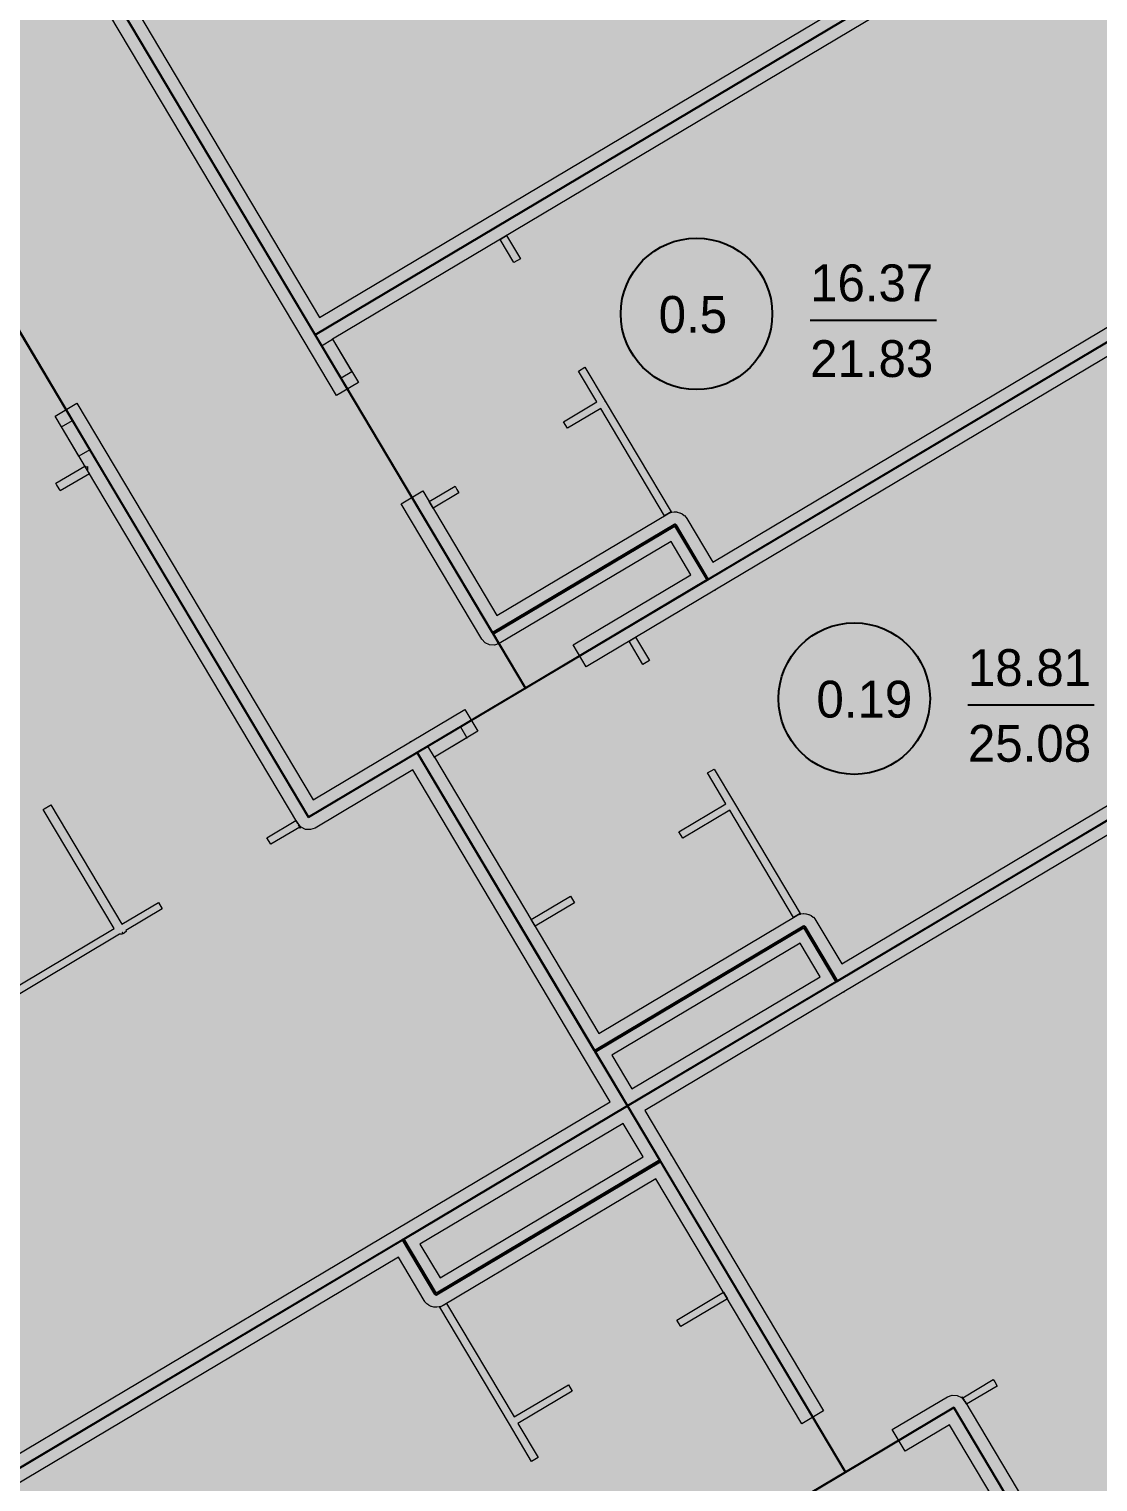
# Model space of a CAD drawing. Header units: millimetres. Extents: x 0 to 312583, y -208103 to 25097.
# Drawn here: x 204568 to 213036, y -97750 to -86241 of the extents above; entities that cross this region are included whole.
import ezdxf

# ---------------------------------------------------------------- set-up
doc = ezdxf.new("R2010")
doc.units = ezdxf.units.MM
doc.linetypes.add('Solid', pattern=[0])
for name, color, linetype, lineweight in [('Inner Walls', 5, 'Solid', 0), ('Room Objects', 47, 'Solid', 15), ('Room Walls', 47, 'Solid', 35), ('Service Area', 252, 'Solid', 25), ('Studio Apartment', 250, 'Solid', 25), ('Three-Bedroom Apartment', 151, 'Solid', 25), ('Two-Bedroom Apartment', 252, 'Solid', 25)]:
    doc.layers.add(name, color=color, linetype=linetype, lineweight=lineweight)
doc.styles.add('Dialog.plain', font='Dialog.plain')

msp = doc.modelspace()

# ---------------------------------------------------------------- hatches: boundary and pattern name
at = {"layer": 'Room Objects', "linetype": 'Solid', "lineweight": 0}
for points in [[(206886, -88749), (206972, -88697), (206972, -88697), (206972, -88697), (207126, -88955), (207126, -88955), (207040, -89006)], [(205050, -89574), (204964, -89625), (204826, -89393), (204826, -89393), (204912, -89342)], [(207780, -92008), (207728, -91922), (207728, -91922), (207986, -91769), (208037, -91855), (208037, -91855), (207780, -92008)]]:
    msp.add_hatch(color=5, dxfattribs=at).paths.add_polyline_path(points, flags=0)
at = {"layer": 'Service Area', "linetype": 'Solid', "lineweight": 25}
for points in [[(208501, -91461), (206783, -92484), (188452, -61695), (190170, -60672)], [(209685, -90175), (209941, -90605), (208502, -91462), (208501, -91461), (208501, -91461), (208246, -91032)], [(210707, -93358), (210963, -93788), (209309, -94772), (209309, -94772), (209053, -94343)], [(209565, -95202), (207793, -96257), (207537, -95828), (209309, -94772), (209309, -94772)], [(222254, -114559), (220535, -115583), (210177, -98185), (211895, -97162)]]:
    msp.add_hatch(color=254, dxfattribs=at).paths.add_polyline_path(points, flags=0)
at = {"layer": 'Studio Apartment', "linetype": 'Solid', "lineweight": 25}
for points in [[(208241, -91023), (206835, -88663), (212592, -85235), (212592, -85235), (212592, -85235), (214259, -88034), (209949, -90600), (209694, -90170), (209692, -90169), (209691, -90167), (209689, -90166), (209687, -90166), (209686, -90165), (209684, -90165), (209682, -90166), (209680, -90167)], [(209048, -94334), (207643, -91973), (214259, -88034), (214259, -88034), (214259, -88034), (215925, -90833), (215925, -90833), (210972, -93783), (210972, -93783), (210716, -93353), (210715, -93351), (210713, -93350), (210712, -93349), (210710, -93348), (210708, -93348), (210706, -93348), (210704, -93349), (210702, -93349)], [(203947, -101893), (203947, -101893), (202220, -98993), (202220, -98993), (207528, -95833), (207528, -95833), (207784, -96262), (207785, -96264), (207787, -96265), (207788, -96266), (207790, -96267), (207792, -96267), (207794, -96267), (207796, -96267), (207798, -96266), (209570, -95211), (211036, -97672)]]:
    msp.add_hatch(color=252, dxfattribs=at).paths.add_polyline_path(points, flags=0)
at = {"layer": 'Two-Bedroom Apartment', "linetype": 'Solid', "lineweight": 25}
for points in [[(203502, -83064), (201835, -80265), (201068, -78976), (202643, -78039), (202643, -78039), (202898, -78468), (202900, -78470), (202901, -78471), (202903, -78472), (202905, -78473), (202907, -78473), (202909, -78473), (202910, -78473), (202912, -78472), (204207, -77701), (204209, -77700), (204210, -77698), (204211, -77696), (204212, -77695), (204212, -77693), (204212, -77691), (204212, -77689), (204211, -77687), (203955, -77257), (206825, -75549), (207592, -76838), (209259, -79637), (210926, -82436), (212592, -85235), (206835, -88663), (206835, -88663), (205169, -85863)], [(199360, -93113), (197693, -90314), (200563, -88606), (200563, -88606), (200819, -89035), (200820, -89037), (200822, -89038), (200823, -89039), (200825, -89040), (200827, -89040), (200829, -89040), (200831, -89039), (200833, -89039), (202128, -88267), (202129, -88266), (202131, -88265), (202132, -88263), (202132, -88261), (202133, -88259), (202133, -88257), (202132, -88255), (202131, -88254), (201876, -87824), (203450, -86887), (203450, -86887), (205117, -89686), (206783, -92484), (207643, -91973), (207643, -91973), (209309, -94772), (202693, -98712), (202693, -98712), (201026, -95912)], [(211895, -97162), (211036, -97672), (211036, -97672), (209309, -94772), (216398, -90552), (216398, -90552), (218124, -93452), (219851, -96352), (221577, -99252), (218471, -101101), (218471, -101101), (218216, -100671), (218214, -100670), (218213, -100669), (218211, -100668), (218209, -100667), (218207, -100667), (218206, -100667), (218204, -100667), (218202, -100668), (216800, -101502), (216799, -101504), (216797, -101505), (216796, -101507), (216796, -101509), (216795, -101511), (216795, -101512), (216796, -101514), (216797, -101516), (217053, -101946), (215348, -102961), (215348, -102961), (213621, -100061)]]:
    msp.add_hatch(color=151, dxfattribs=at).paths.add_polyline_path(points, flags=0)

# ---------------------------------------------------------------- linework, layer by layer
at = {"layer": 'Inner Walls', "color": 47, "linetype": 'Solid', "lineweight": 15}
for p, q in [((206749, -88714), (203416, -83115)), ((206870, -88526), (212326, -85277)), ((212428, -85449), (206972, -88697)), ((205255, -85812), (206870, -88526)), ((209984, -90463), (213993, -88076)), ((214095, -88248), (210000, -90686)), ((207005, -89143), (206749, -88714)), ((206972, -88697), (207177, -89041)), ((207177, -89041), (207005, -89143)), ((204775, -89307), (204947, -89205)), ((205031, -89737), (204775, -89307)), ((204947, -89205), (206818, -92347)), ((206697, -92535), (205031, -89737)), ((207517, -90003), (207688, -89900)), ((208155, -91074), (207517, -90003)), ((207688, -89900), (208275, -90886)), ((208275, -90886), (209629, -90081)), ((209629, -90081), (209637, -90076)), ((209637, -90076), (209639, -90075)), ((209639, -90075), (209658, -90069)), ((209658, -90069), (209660, -90068)), ((209660, -90068), (209679, -90066)), ((209679, -90066), (209681, -90065)), ((209681, -90065), (209700, -90066)), ((209700, -90066), (209702, -90067)), ((209702, -90067), (209721, -90072)), ((209721, -90072), (209723, -90072)), ((209723, -90072), (209741, -90081)), ((209741, -90081), (209743, -90082)), ((209743, -90082), (209758, -90093)), ((209758, -90093), (209760, -90095)), ((209760, -90095), (209773, -90109)), ((209773, -90109), (209774, -90111)), ((209774, -90111), (209780, -90119)), ((209780, -90119), (209984, -90463)), ((209654, -90299), (208292, -91109)), ((209812, -90565), (209654, -90299)), ((208880, -91120), (209812, -90565)), ((210000, -90686), (208983, -91292)), ((211006, -93645), (215659, -90875)), ((215780, -91036), (211023, -93868)), ((208181, -91103), (208155, -91074)), ((208216, -91120), (208181, -91103)), ((208255, -91122), (208216, -91120)), ((208292, -91109), (208255, -91122)), ((208983, -91292), (208880, -91120)), ((207591, -91887), (208021, -91632)), ((208021, -91632), (208123, -91803)), ((208123, -91803), (207780, -92008)), ((206818, -92347), (207591, -91887)), ((207780, -92008), (208196, -92707)), ((207608, -92110), (206834, -92570)), ((208390, -93425), (207608, -92110)), ((206723, -92564), (206697, -92535)), ((206758, -92581), (206723, -92564)), ((206797, -92583), (206758, -92581)), ((206834, -92570), (206797, -92583)), ((208196, -92707), (209083, -94197)), ((209083, -94197), (210651, -93264)), ((210651, -93264), (210660, -93259)), ((210660, -93259), (210661, -93258)), ((210661, -93258), (210680, -93252)), ((210680, -93252), (210682, -93251)), ((210682, -93251), (210701, -93248)), ((210701, -93248), (210703, -93248)), ((210703, -93248), (210723, -93249)), ((210723, -93249), (210725, -93249)), ((210725, -93249), (210744, -93254)), ((210744, -93254), (210746, -93255)), ((210746, -93255), (210763, -93263)), ((210763, -93263), (210765, -93264)), ((210765, -93264), (210781, -93276)), ((210781, -93276), (210782, -93277)), ((210782, -93277), (210795, -93292)), ((210795, -93292), (210796, -93294)), ((210796, -93294), (210802, -93302)), ((210802, -93302), (211006, -93645)), ((208962, -94385), (208390, -93425)), ((210676, -93482), (209185, -94369)), ((210835, -93748), (210676, -93482)), ((209344, -94635), (210835, -93748)), ((211023, -93868), (209446, -94807)), ((209185, -94369), (209344, -94635)), ((209172, -94738), (208962, -94385)), ((207477, -95747), (209172, -94738)), ((209446, -94807), (209656, -95159)), ((209274, -94910), (207665, -95867)), ((209433, -95176), (209274, -94910)), ((207824, -96133), (209433, -95176)), ((209656, -95159), (210863, -97187)), ((209535, -95348), (207849, -96352)), ((210691, -97290), (209535, -95348)), ((202857, -98498), (207477, -95747)), ((207665, -95867), (207824, -96133)), ((207494, -95970), (202941, -98681)), ((207698, -96313), (207494, -95970)), ((207704, -96322), (207698, -96313)), ((207705, -96323), (207704, -96322)), ((207718, -96338), (207705, -96323)), ((207719, -96339), (207718, -96338)), ((207735, -96351), (207719, -96339)), ((207737, -96352), (207735, -96351)), ((207754, -96360), (207737, -96352)), ((207756, -96361), (207754, -96360)), ((207775, -96366), (207756, -96361)), ((207777, -96366), (207775, -96366)), ((207797, -96367), (207777, -96366)), ((207799, -96367), (207797, -96367)), ((207818, -96364), (207799, -96367)), ((207820, -96364), (207818, -96364)), ((207839, -96357), (207820, -96364)), ((207840, -96356), (207839, -96357)), ((207849, -96352), (207840, -96356)), ((211406, -97336), (211844, -97076)), ((211844, -97076), (211881, -97063)), ((211881, -97063), (211920, -97065)), ((211920, -97065), (211955, -97081)), ((211955, -97081), (211981, -97110)), ((211981, -97110), (213707, -100010)), ((210863, -97187), (210691, -97290)), ((211508, -97508), (211406, -97336)), ((211861, -97299), (211508, -97508)), ((213791, -100541), (211861, -97299))]:
    msp.add_line(p, q, dxfattribs=at)
for p in [(210000, -90686), (207591, -91887), (207591, -91887), (211023, -93868), (209656, -95159)]:
    msp.add_point(p, dxfattribs=at)
at = {"layer": 'Room Objects', "color": 0, "linetype": 'Solid', "lineweight": 0}
for p, q in [((206886, -88749), (206972, -88697)), ((206972, -88697), (207126, -88955)), ((207040, -89006), (206886, -88749)), ((207126, -88955), (207040, -89006)), ((204826, -89393), (204912, -89342)), ((204964, -89625), (204826, -89393)), ((204912, -89342), (205050, -89574)), ((205050, -89574), (204964, -89625)), ((207728, -91922), (207986, -91769)), ((207986, -91769), (208037, -91855)), ((207780, -92008), (207728, -91922)), ((208037, -91855), (207780, -92008))]:
    msp.add_line(p, q, dxfattribs=at)
for p in [(206972, -88697), (206972, -88697), (207126, -88955), (204826, -89393), (207728, -91922), (208037, -91855), (207780, -92008)]:
    msp.add_point(p, dxfattribs=at)
at = {"layer": 'Room Walls', "color": 47, "linetype": 'Solid', "lineweight": 9}
for p, q in [((208300, -87907), (208351, -87876)), ((208409, -88091), (208300, -87907)), ((208351, -87876), (208461, -88060)), ((208461, -88060), (208409, -88091)), ((208921, -88950), (208972, -88919)), ((209066, -89194), (208921, -88950)), ((208972, -88919), (209133, -89189)), ((208802, -89352), (209066, -89194)), ((209133, -89189), (209655, -90065)), ((209097, -89246), (208833, -89403)), ((209603, -90096), (209097, -89246)), ((208833, -89403), (208802, -89352)), ((204781, -89839), (205010, -89703)), ((205046, -89763), (204816, -89899)), ((205010, -89703), (205015, -89711)), ((205015, -89711), (205031, -89707)), ((205031, -89707), (205031, -89737)), ((205031, -89737), (205038, -89750)), ((205038, -89750), (205039, -89751)), ((205039, -89751), (205041, -89754)), ((205041, -89754), (205046, -89763)), ((204786, -89848), (204781, -89839)), ((204795, -89863), (204786, -89848)), ((204811, -89891), (204795, -89863)), ((204816, -89899), (204811, -89891)), ((207739, -89984), (207943, -89863)), ((207943, -89863), (207958, -89889)), ((207958, -89889), (207973, -89915)), ((207769, -90036), (207739, -89984)), ((207973, -89915), (207769, -90036)), ((209655, -90065), (209603, -90096)), ((209322, -91090), (209373, -91059)), ((209432, -91274), (209322, -91090)), ((209373, -91059), (209483, -91243)), ((209483, -91243), (209432, -91274)), ((209943, -92133), (209995, -92103)), ((210089, -92378), (209943, -92133)), ((209995, -92103), (210156, -92373)), ((204681, -92423), (204689, -92418)), ((205243, -93367), (204681, -92423)), ((204689, -92418), (204732, -92392)), ((204732, -92392), (204741, -92387)), ((204741, -92387), (205303, -93331)), ((209717, -92599), (210089, -92378)), ((210156, -92373), (210677, -93248)), ((206452, -92647), (206682, -92510)), ((206682, -92510), (206692, -92527)), ((206692, -92527), (206722, -92568)), ((210119, -92429), (209748, -92650)), ((210625, -93279), (210119, -92429)), ((206483, -92699), (206452, -92647)), ((206713, -92562), (206483, -92699)), ((206719, -92570), (206703, -92545)), ((206703, -92545), (206713, -92562)), ((206721, -92568), (206719, -92570)), ((206722, -92568), (206721, -92568)), ((209748, -92650), (209717, -92599)), ((208546, -93296), (208858, -93110)), ((208858, -93110), (208889, -93162)), ((205303, -93331), (205593, -93159)), ((205624, -93210), (205334, -93383)), ((205593, -93159), (205624, -93210)), ((208889, -93162), (208577, -93347)), ((208577, -93347), (208546, -93296)), ((210677, -93248), (210625, -93279)), ((201226, -95759), (205243, -93367)), ((205285, -93412), (201257, -95810)), ((205286, -93412), (205285, -93412)), ((205287, -93412), (205286, -93412)), ((205293, -93412), (205287, -93412)), ((205295, -93412), (205293, -93412)), ((205301, -93411), (205295, -93412)), ((205303, -93411), (205301, -93411)), ((205309, -93409), (205303, -93411)), ((205308, -93398), (205306, -93399)), ((205306, -93399), (205310, -93408)), ((205313, -93407), (205308, -93398)), ((205310, -93408), (205309, -93409)), ((205339, -93391), (205313, -93407)), ((205334, -93383), (205339, -93391)), ((207823, -96367), (207875, -96336)), ((207875, -96336), (208411, -97236)), ((209701, -96468), (210071, -96248)), ((210102, -96299), (209731, -96520)), ((210071, -96248), (210086, -96274)), ((210086, -96274), (210102, -96299)), ((208374, -97293), (207823, -96367)), ((209731, -96520), (209701, -96468)), ((208411, -97236), (208841, -96980)), ((208841, -96980), (208872, -97032)), ((211965, -97084), (212207, -96940)), ((212238, -96992), (211996, -97135)), ((212207, -96940), (212218, -96958)), ((212218, -96958), (212238, -96992)), ((208872, -97032), (208441, -97288)), ((211957, -97079), (211958, -97078)), ((211985, -97117), (211957, -97079)), ((211958, -97078), (211959, -97077)), ((211959, -97077), (211976, -97102)), ((211976, -97102), (211965, -97084)), ((211996, -97135), (211985, -97117)), ((208550, -97588), (208374, -97293)), ((208441, -97288), (208602, -97558)), ((208602, -97558), (208550, -97588))]:
    msp.add_line(p, q, dxfattribs=at)
msp.add_point((209133, -89189), dxfattribs=at)
at = {"layer": 'Service Area', "color": 254, "linetype": 'Solid', "lineweight": 25}
for p, q in [((190170, -60672), (208501, -91461)), ((206783, -92484), (188452, -61695)), ((208246, -91032), (209685, -90175)), ((209685, -90175), (209941, -90605)), ((209941, -90605), (208502, -91462)), ((208501, -91461), (208246, -91032)), ((208501, -91461), (206783, -92484)), ((208502, -91462), (208501, -91461)), ((209053, -94343), (210707, -93358)), ((210707, -93358), (210963, -93788)), ((210963, -93788), (209309, -94772)), ((209309, -94772), (209053, -94343)), ((207537, -95828), (209309, -94772)), ((209309, -94772), (209565, -95202)), ((209565, -95202), (207793, -96257)), ((207793, -96257), (207537, -95828)), ((210177, -98185), (211895, -97162)), ((211895, -97162), (222254, -114559))]:
    msp.add_line(p, q, dxfattribs=at)
for p in [(208501, -91461), (209309, -94772), (209309, -94772)]:
    msp.add_point(p, dxfattribs=at)
at = {"layer": 'Studio Apartment', "color": 252, "linetype": 'Solid', "lineweight": 25}
for p, q in [((206835, -88663), (212592, -85235)), ((207643, -91973), (214259, -88034)), ((214259, -88034), (209949, -90600)), ((208241, -91023), (206835, -88663)), ((209680, -90167), (208241, -91023)), ((209682, -90166), (209680, -90167)), ((209684, -90165), (209682, -90166)), ((209686, -90165), (209684, -90165)), ((209687, -90166), (209686, -90165)), ((209689, -90166), (209687, -90166)), ((209691, -90167), (209689, -90166)), ((209692, -90169), (209691, -90167)), ((209694, -90170), (209692, -90169)), ((209949, -90600), (209694, -90170)), ((215925, -90833), (210972, -93783)), ((209048, -94334), (207643, -91973)), ((210702, -93349), (209048, -94334)), ((210704, -93349), (210702, -93349)), ((210706, -93348), (210704, -93349)), ((210708, -93348), (210706, -93348)), ((210710, -93348), (210708, -93348)), ((210712, -93349), (210710, -93348)), ((210713, -93350), (210712, -93349)), ((210715, -93351), (210713, -93350)), ((210716, -93353), (210715, -93351)), ((210972, -93783), (210716, -93353)), ((207798, -96266), (209570, -95211)), ((209570, -95211), (211036, -97672)), ((202220, -98993), (207528, -95833)), ((207528, -95833), (207784, -96262)), ((207784, -96262), (207785, -96264)), ((207785, -96264), (207787, -96265)), ((207787, -96265), (207788, -96266)), ((207788, -96266), (207790, -96267)), ((207790, -96267), (207792, -96267)), ((207792, -96267), (207794, -96267)), ((207794, -96267), (207796, -96267)), ((207796, -96267), (207798, -96266)), ((211036, -97672), (203947, -101893))]:
    msp.add_line(p, q, dxfattribs=at)
for p in [(210972, -93783), (207528, -95833)]:
    msp.add_point(p, dxfattribs=at)
at = {"layer": 'Three-Bedroom Apartment', "color": 7, "linetype": 'Solid', "lineweight": 25}
for p, q in [((210756, -88547), (211756, -88547)), ((212006, -91595), (213006, -91595))]:
    msp.add_line(p, q, dxfattribs=at)
for centre in [(209856, -88497), (211106, -91545)]:
    msp.add_circle(centre, 600, dxfattribs=at)
at = {"layer": 'Two-Bedroom Apartment', "color": 151, "linetype": 'Solid', "lineweight": 25}
for p, q in [((212592, -85235), (206835, -88663)), ((206835, -88663), (205169, -85863)), ((203450, -86887), (205117, -89686)), ((205117, -89686), (206783, -92484)), ((209309, -94772), (216398, -90552)), ((206783, -92484), (207643, -91973)), ((207643, -91973), (209309, -94772)), ((209309, -94772), (202693, -98712)), ((211036, -97672), (209309, -94772)), ((211895, -97162), (211036, -97672)), ((213621, -100061), (211895, -97162))]:
    msp.add_line(p, q, dxfattribs=at)
for p in [(206835, -88663), (207643, -91973), (211036, -97672)]:
    msp.add_point(p, dxfattribs=at)

# ---------------------------------------------------------------- texts
at = {"layer": 'Three-Bedroom Apartment', "color": 7, "linetype": 'Solid', "lineweight": 25, "style": 'Dialog.plain'}
for s, p in [('16.37', (210756, -88397)), ('0.5', (209556, -88647)), ('21.83', (210756, -88997)), ('18.81', (212006, -91445)), ('0.19', (210806, -91695)), ('25.08', (212006, -92045))]:
    msp.add_text(s, height=291.6, dxfattribs=at).set_placement(p)

doc.saveas('drawing.dxf')
